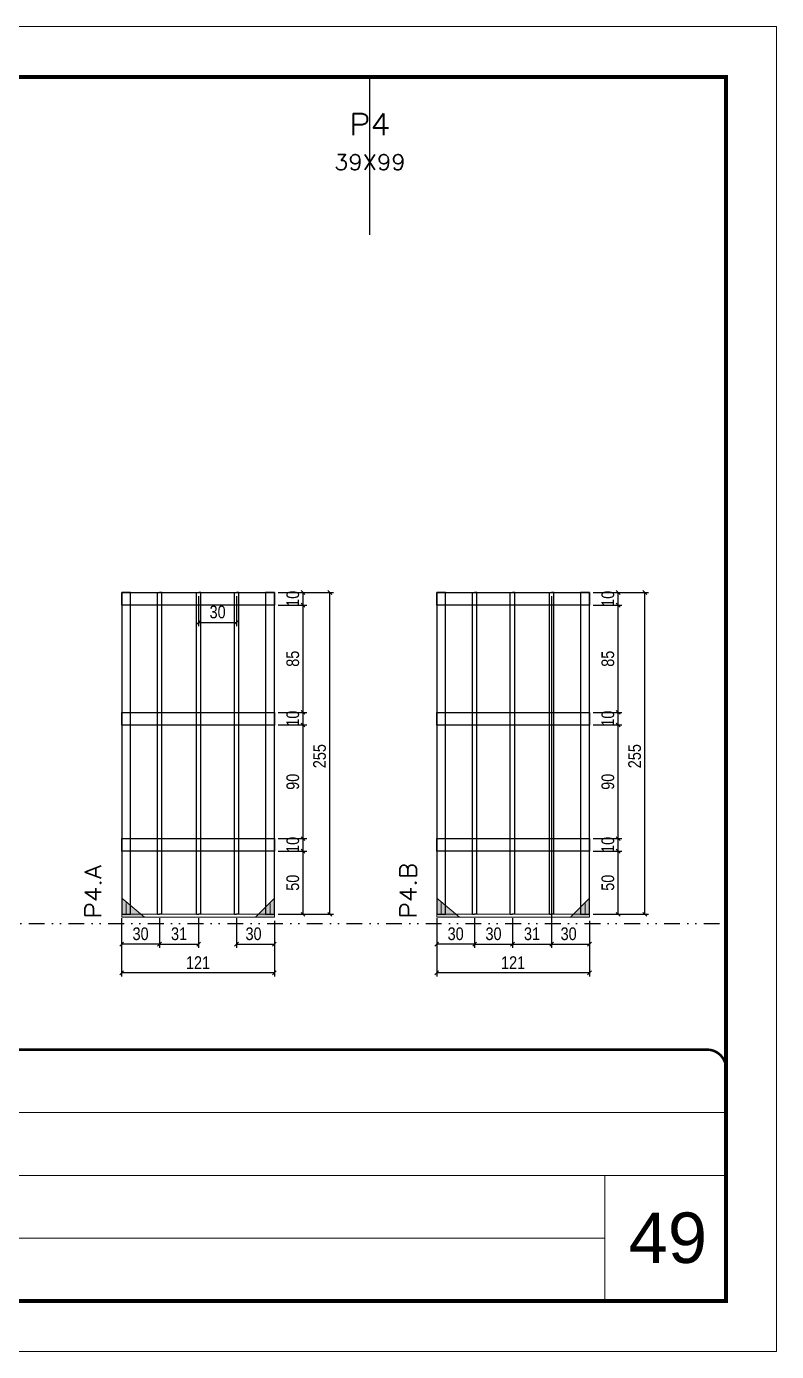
# Model space of a CAD drawing. Extents: x 14400 to 27878, y -21631 to 6985.
# Drawn here: x 15304 to 15898, y -7848 to -6798 of the extents above; entities that cross this region are included whole.
import ezdxf
from ezdxf.enums import TextEntityAlignment as Align

# ---------------------------------------------------------------- set-up
doc = ezdxf.new("R2010")
doc.units = 0
for name, pattern in [('CONTINUO', [0]), ('DASHED', [0.75, 0.5, -0.25]), ('DIVIDE2', [0.625, 0.25, -0.125, 0, -0.125, 0, -0.125]), ('HIDDEN', [0.375, 0.25, -0.125])]:
    doc.linetypes.add(name, pattern=pattern)
for name, color, linetype, lineweight in [('CARIMBO', 255, 'Continuous', 9), ('Folhas', 255, 'Continuous', 9), ('Madeira', 126, 'Continuous', 18), ('Sarr 2.2x7', 40, 'Continuous', 9), ('SARRAFO DE PRESSAO', 251, 'DASHED', 9), ('Texto Seção', 7, 'Continuous', 15)]:
    doc.layers.add(name, color=color, linetype=linetype, lineweight=lineweight)
for name, color, linetype in [('COTA', 241, 'Continuous'), ('Nível', 160, 'Continuous'), ('SARR_2.2x10', 60, 'Continuous'), ('SARR_3.5x7', 81, 'Continuous'), ('SARR_7x7', 40, 'Continuous'), ('Texto de Titulo', 7, 'Continuous'), ('Texto Qtd Sarr', 242, 'Continuous')]:
    doc.layers.add(name, color=color, linetype=linetype)
doc.styles.add('ARIAL', font='arial.ttf')
doc.styles.add('COTA TECNICA', font='techl___.ttf', dxfattribs={"height": 10})
doc.styles.add('REGUA-120', font='ROMANS.shx', dxfattribs={"height": 15})
doc.styles.add('ROMANS', font='romans.shx')
doc.dimstyles.new('PAINEL', dxfattribs={"dimtxt": 10, "dimasz": 3, "dimexe": 3, "dimexo": 3, "dimgap": 3, "dimtad": 1, "dimdec": 1, "dimzin": 12, "dimdsep": 46, "dimtxsty": 'COTA TECNICA', "dimblk1": 'OBLIQUE', "dimblk2": 'OBLIQUE', "dimsah": 1, "dimcen": 0.9, "dimclrd": 4, "dimclre": 4, "dimclrt": 240, "dimadec": 1, "dimazin": 3, "dimtfac": 1, "dimtdec": 1, "dimtmove": 0, "dimatfit": 3, "dimfxl": 1, "dimtolj": 1, "dimtzin": 12, "dimarcsym": 0})

# ---------------------------------------------------------------- blocks, each defined once
blk = doc.blocks.new('9999999999')
at = {"color": 30, "linetype": 'CONTINUO'}
for p, q in [((98564.6, 34379.6), (99584, 34379.6)), ((98564.6, 34329.8), (99488, 34329.8)), ((99584, 34329.8), (99488, 34329.8)), ((99488, 34329.8), (99488, 34230.2)), ((98564.6, 34280), (99488, 34280))]:
    blk.add_line(p, q, dxfattribs=at)
at = {"color": 30, "linetype": 'CONTINUO', "const_width": 2}
blk.add_lwpolyline([(99584, 34230.2), (99584, 34414.4, 0.414214), (99569, 34429.4), (98229, 34429.4, 0.414214), (98214, 34414.4), (98214, 34245.2, 0.414214), (98229, 34230.2), (99584, 34230.2)], format="xyb", dxfattribs=at)
at = {"layer": 'Folhas'}
blk.add_lwpolyline([(98139, 34190.2), (99624, 34190.2), (99624, 35240.2), (98139, 35240.2)], close=True, dxfattribs=at)
at = {"layer": 'Folhas', "color": 30, "const_width": 3}
blk.add_lwpolyline([(98214, 34230.2), (99584, 34230.2), (99584, 35200.2), (98214, 35200.2)], close=True, dxfattribs=at)
blk = doc.blocks.new('titulo1')
at = {"layer": 'Defpoints', "color": 252, "linetype": 'HIDDEN', "ltscale": 2}
blk.add_line((0, 0), (0, 125), dxfattribs=at)
at = {"layer": 'Defpoints', "style": 'ROMANS', "oblique": 15}
blk.add_attdef('FOLHA', text='', height=10, dxfattribs=at).set_placement((0, 15.6), align=Align.MIDDLE_CENTER)
at = {"layer": 'Texto Qtd Sarr', "color": 3, "style": 'ROMANS', "oblique": 15}
for tag, height, p in [('TITULO', 17, (0, 71.4)), ('SEÇÃO', 12, (0, 41.5))]:
    blk.add_attdef(tag, text='', height=height, dxfattribs=at).set_placement(p, align=Align.MIDDLE_CENTER)
blk = doc.blocks.new('_Oblique')
at = {"color": 0, "linetype": 'ByBlock', "lineweight": -2}
blk.add_line((-0.5, -0.5), (0.5, 0.5), dxfattribs=at)
blk = doc.blocks.new('*D3833')
at = {"layer": 'COTA', "color": 4, "lineweight": -2, "transparency": 16777216}
for p, q in [((15379.7, -7504.7), (15379.7, -7528.4)), ((15409.7, -7504.7), (15409.7, -7528.4)), ((15409.7, -7525.4), (15379.7, -7525.4))]:
    blk.add_line(p, q, dxfattribs=at)
at = {"layer": 'Defpoints', "color": 0, "transparency": 16777216}
for p in [(15379.7, -7501.7), (15409.7, -7501.7), (15379.7, -7525.4)]:
    blk.add_point(p, dxfattribs=at)
at = {"layer": 'COTA', "color": 4, "lineweight": -2, "transparency": 16777216, "xscale": 3, "yscale": 3, "zscale": 3, "rotation": 180}
blk.add_blockref('_Oblique', (15379.7, -7525.4), dxfattribs=at)
at = {"layer": 'COTA', "color": 4, "lineweight": -2, "transparency": 16777216, "xscale": 3, "yscale": 3, "zscale": 3}
blk.add_blockref('_Oblique', (15409.7, -7525.4), dxfattribs=at)
at = {"layer": 'COTA', "color": 240, "transparency": 16777216, "insert": (15394.7, -7517.2), "char_height": 10, "attachment_point": 5, "style": 'COTA TECNICA'}
blk.add_mtext('\\A1;30', dxfattribs=at)
blk = doc.blocks.new('*D3834')
at = {"layer": 'COTA', "color": 4, "lineweight": -2, "transparency": 16777216}
for p, q in [((15470.7, -7504.7), (15470.7, -7528.4)), ((15500.7, -7506.9), (15500.7, -7528.4)), ((15470.7, -7525.4), (15500.7, -7525.4))]:
    blk.add_line(p, q, dxfattribs=at)
at = {"layer": 'Defpoints', "color": 0, "transparency": 16777216}
for p in [(15470.7, -7501.7), (15500.7, -7503.9), (15500.7, -7525.4)]:
    blk.add_point(p, dxfattribs=at)
at = {"layer": 'COTA', "color": 4, "lineweight": -2, "transparency": 16777216, "xscale": 3, "yscale": 3, "zscale": 3, "rotation": 180}
blk.add_blockref('_Oblique', (15470.7, -7525.4), dxfattribs=at)
at = {"layer": 'COTA', "color": 4, "lineweight": -2, "transparency": 16777216, "xscale": 3, "yscale": 3, "zscale": 3}
blk.add_blockref('_Oblique', (15500.7, -7525.4), dxfattribs=at)
at = {"layer": 'COTA', "color": 240, "transparency": 16777216, "insert": (15484.2, -7517.2), "char_height": 10, "attachment_point": 5, "style": 'COTA TECNICA'}
blk.add_mtext('\\A1;30', dxfattribs=at)
blk = doc.blocks.new('*D3835')
at = {"layer": 'COTA', "color": 4, "lineweight": -2, "transparency": 16777216}
for p, q in [((15409.7, -7504.7), (15409.7, -7528.4)), ((15440.7, -7504.7), (15440.7, -7528.4)), ((15409.7, -7525.4), (15440.7, -7525.4))]:
    blk.add_line(p, q, dxfattribs=at)
at = {"layer": 'Defpoints', "color": 0, "transparency": 16777216}
for p in [(15409.7, -7501.7), (15440.7, -7501.7), (15440.7, -7525.4)]:
    blk.add_point(p, dxfattribs=at)
at = {"layer": 'COTA', "color": 4, "lineweight": -2, "transparency": 16777216, "xscale": 3, "yscale": 3, "zscale": 3, "rotation": 180}
blk.add_blockref('_Oblique', (15409.7, -7525.4), dxfattribs=at)
at = {"layer": 'COTA', "color": 4, "lineweight": -2, "transparency": 16777216, "xscale": 3, "yscale": 3, "zscale": 3}
blk.add_blockref('_Oblique', (15440.7, -7525.4), dxfattribs=at)
at = {"layer": 'COTA', "color": 240, "transparency": 16777216, "insert": (15425.2, -7517.2), "char_height": 10, "attachment_point": 5, "style": 'COTA TECNICA'}
blk.add_mtext('\\A1;31', dxfattribs=at)
blk = doc.blocks.new('*D3842')
at = {"layer": 'COTA', "color": 4, "lineweight": -2, "transparency": 16777216}
for p, q in [((15379.7, -7506.9), (15379.7, -7551.1)), ((15500.7, -7506.9), (15500.7, -7551.1)), ((15500.7, -7548.1), (15379.7, -7548.1))]:
    blk.add_line(p, q, dxfattribs=at)
at = {"layer": 'Defpoints', "color": 0, "transparency": 16777216}
for p in [(15379.7, -7503.9), (15500.7, -7503.9), (15379.7, -7548.1)]:
    blk.add_point(p, dxfattribs=at)
at = {"layer": 'COTA', "color": 4, "lineweight": -2, "transparency": 16777216, "xscale": 3, "yscale": 3, "zscale": 3, "rotation": 180}
blk.add_blockref('_Oblique', (15379.7, -7548.1), dxfattribs=at)
at = {"layer": 'COTA', "color": 4, "lineweight": -2, "transparency": 16777216, "xscale": 3, "yscale": 3, "zscale": 3}
blk.add_blockref('_Oblique', (15500.7, -7548.1), dxfattribs=at)
at = {"layer": 'COTA', "color": 240, "transparency": 16777216, "insert": (15440.2, -7540), "char_height": 10, "attachment_point": 5, "style": 'COTA TECNICA'}
blk.add_mtext('\\A1;121', dxfattribs=at)
blk = doc.blocks.new('*D3836')
at = {"layer": 'COTA', "color": 4, "lineweight": -2, "transparency": 16777216}
for p, q in [((15503.7, -7451.7), (15526.4, -7451.7)), ((15523.4, -7501.7), (15523.4, -7451.7)), ((15503.7, -7501.7), (15526.4, -7501.7))]:
    blk.add_line(p, q, dxfattribs=at)
at = {"layer": 'Defpoints', "color": 0, "transparency": 16777216}
for p in [(15500.7, -7451.7), (15523.4, -7451.7), (15500.7, -7501.7)]:
    blk.add_point(p, dxfattribs=at)
at = {"layer": 'COTA', "color": 4, "lineweight": -2, "transparency": 16777216, "xscale": 3, "yscale": 3, "zscale": 3}
for p, rotation in [((15523.4, -7451.7), 90), ((15523.4, -7501.7), 270)]:
    blk.add_blockref('_Oblique', p, dxfattribs=dict(at, rotation=rotation))
at = {"layer": 'COTA', "color": 240, "transparency": 16777216, "insert": (15515.3, -7476.7), "char_height": 10, "attachment_point": 5, "rotation": 90, "style": 'COTA TECNICA'}
blk.add_mtext('\\A1;50', dxfattribs=at)
blk = doc.blocks.new('*D3837')
at = {"layer": 'COTA', "color": 4, "lineweight": -2, "transparency": 16777216}
for p, q in [((15503.7, -7441.7), (15526.4, -7441.7)), ((15523.4, -7451.7), (15523.4, -7441.7)), ((15503.7, -7451.7), (15526.4, -7451.7))]:
    blk.add_line(p, q, dxfattribs=at)
at = {"layer": 'Defpoints', "color": 0, "transparency": 16777216}
for p in [(15500.7, -7441.7), (15523.4, -7441.7), (15500.7, -7451.7)]:
    blk.add_point(p, dxfattribs=at)
at = {"layer": 'COTA', "color": 4, "lineweight": -2, "transparency": 16777216, "xscale": 3, "yscale": 3, "zscale": 3}
for p, rotation in [((15523.4, -7441.7), 90), ((15523.4, -7451.7), 270)]:
    blk.add_blockref('_Oblique', p, dxfattribs=dict(at, rotation=rotation))
at = {"layer": 'COTA', "color": 240, "transparency": 16777216, "insert": (15515.3, -7446.7), "char_height": 10, "attachment_point": 5, "rotation": 90, "style": 'COTA TECNICA'}
blk.add_mtext('\\A1;10', dxfattribs=at)
blk = doc.blocks.new('*D3838')
at = {"layer": 'COTA', "color": 4, "lineweight": -2, "transparency": 16777216}
for p, q in [((15503.7, -7351.7), (15526.4, -7351.7)), ((15523.4, -7441.7), (15523.4, -7351.7)), ((15503.7, -7441.7), (15526.4, -7441.7))]:
    blk.add_line(p, q, dxfattribs=at)
at = {"layer": 'Defpoints', "color": 0, "transparency": 16777216}
for p in [(15500.7, -7351.7), (15523.4, -7351.7), (15500.7, -7441.7)]:
    blk.add_point(p, dxfattribs=at)
at = {"layer": 'COTA', "color": 4, "lineweight": -2, "transparency": 16777216, "xscale": 3, "yscale": 3, "zscale": 3}
for p, rotation in [((15523.4, -7351.7), 90), ((15523.4, -7441.7), 270)]:
    blk.add_blockref('_Oblique', p, dxfattribs=dict(at, rotation=rotation))
at = {"layer": 'COTA', "color": 240, "transparency": 16777216, "insert": (15515.3, -7396.7), "char_height": 10, "attachment_point": 5, "rotation": 90, "style": 'COTA TECNICA'}
blk.add_mtext('\\A1;90', dxfattribs=at)
blk = doc.blocks.new('*D3839')
at = {"layer": 'COTA', "color": 4, "lineweight": -2, "transparency": 16777216}
for p, q in [((15503.7, -7341.7), (15526.4, -7341.7)), ((15523.4, -7351.7), (15523.4, -7341.7)), ((15503.7, -7351.7), (15526.4, -7351.7))]:
    blk.add_line(p, q, dxfattribs=at)
at = {"layer": 'Defpoints', "color": 0, "transparency": 16777216}
for p in [(15500.7, -7341.7), (15523.4, -7341.7), (15500.7, -7351.7)]:
    blk.add_point(p, dxfattribs=at)
at = {"layer": 'COTA', "color": 4, "lineweight": -2, "transparency": 16777216, "xscale": 3, "yscale": 3, "zscale": 3}
for p, rotation in [((15523.4, -7341.7), 90), ((15523.4, -7351.7), 270)]:
    blk.add_blockref('_Oblique', p, dxfattribs=dict(at, rotation=rotation))
at = {"layer": 'COTA', "color": 240, "transparency": 16777216, "insert": (15515.3, -7346.7), "char_height": 10, "attachment_point": 5, "rotation": 90, "style": 'COTA TECNICA'}
blk.add_mtext('\\A1;10', dxfattribs=at)
blk = doc.blocks.new('*D3840')
at = {"layer": 'COTA', "color": 4, "lineweight": -2, "transparency": 16777216}
for p, q in [((15503.7, -7246.7), (15547.6, -7246.7)), ((15544.6, -7501.7), (15544.6, -7246.7)), ((15503.7, -7501.7), (15547.6, -7501.7))]:
    blk.add_line(p, q, dxfattribs=at)
at = {"layer": 'Defpoints', "color": 0, "transparency": 16777216}
for p in [(15500.7, -7246.7), (15544.6, -7246.7), (15500.7, -7501.7)]:
    blk.add_point(p, dxfattribs=at)
at = {"layer": 'COTA', "color": 4, "lineweight": -2, "transparency": 16777216, "xscale": 3, "yscale": 3, "zscale": 3}
for p, rotation in [((15544.6, -7246.7), 90), ((15544.6, -7501.7), 270)]:
    blk.add_blockref('_Oblique', p, dxfattribs=dict(at, rotation=rotation))
at = {"layer": 'COTA', "color": 240, "transparency": 16777216, "insert": (15536.5, -7376.4), "char_height": 10, "attachment_point": 5, "rotation": 90, "style": 'COTA TECNICA'}
blk.add_mtext('\\A1;255', dxfattribs=at)
blk = doc.blocks.new('*D3841')
at = {"layer": 'COTA', "color": 4, "lineweight": -2, "transparency": 16777216}
for p, q in [((15503.7, -7246.7), (15526.4, -7246.7)), ((15523.4, -7256.7), (15523.4, -7246.7)), ((15503.7, -7256.7), (15526.4, -7256.7))]:
    blk.add_line(p, q, dxfattribs=at)
at = {"layer": 'Defpoints', "color": 0, "transparency": 16777216}
for p in [(15500.7, -7246.7), (15523.4, -7246.7), (15500.7, -7256.7)]:
    blk.add_point(p, dxfattribs=at)
at = {"layer": 'COTA', "color": 4, "lineweight": -2, "transparency": 16777216, "xscale": 3, "yscale": 3, "zscale": 3}
for p, rotation in [((15523.4, -7246.7), 90), ((15523.4, -7256.7), 270)]:
    blk.add_blockref('_Oblique', p, dxfattribs=dict(at, rotation=rotation))
at = {"layer": 'COTA', "color": 240, "transparency": 16777216, "insert": (15515.3, -7251.7), "char_height": 10, "attachment_point": 5, "rotation": 90, "style": 'COTA TECNICA'}
blk.add_mtext('\\A1;10', dxfattribs=at)
blk = doc.blocks.new('*D3843')
at = {"layer": 'COTA', "color": 4, "lineweight": -2, "transparency": 16777216}
for p, q in [((15503.7, -7256.7), (15526.4, -7256.7)), ((15523.4, -7341.7), (15523.4, -7256.7)), ((15503.7, -7341.7), (15526.4, -7341.7))]:
    blk.add_line(p, q, dxfattribs=at)
at = {"layer": 'Defpoints', "color": 0, "transparency": 16777216}
for p in [(15500.7, -7256.7), (15523.4, -7256.7), (15500.7, -7341.7)]:
    blk.add_point(p, dxfattribs=at)
at = {"layer": 'COTA', "color": 4, "lineweight": -2, "transparency": 16777216, "xscale": 3, "yscale": 3, "zscale": 3}
for p, rotation in [((15523.4, -7256.7), 90), ((15523.4, -7341.7), 270)]:
    blk.add_blockref('_Oblique', p, dxfattribs=dict(at, rotation=rotation))
at = {"layer": 'COTA', "color": 240, "transparency": 16777216, "insert": (15515.3, -7299.2), "char_height": 10, "attachment_point": 5, "rotation": 90, "style": 'COTA TECNICA'}
blk.add_mtext('\\A1;85', dxfattribs=at)
blk = doc.blocks.new('*D3844')
at = {"layer": 'COTA', "color": 4, "lineweight": -2, "transparency": 16777216}
for p, q in [((15440.7, -7249.7), (15440.7, -7273.4)), ((15470.7, -7249.7), (15470.7, -7273.4)), ((15440.7, -7270.4), (15470.7, -7270.4))]:
    blk.add_line(p, q, dxfattribs=at)
at = {"layer": 'Defpoints', "color": 0, "transparency": 16777216}
for p in [(15440.7, -7246.7), (15470.7, -7246.7), (15470.7, -7270.4)]:
    blk.add_point(p, dxfattribs=at)
at = {"layer": 'COTA', "color": 4, "lineweight": -2, "transparency": 16777216, "xscale": 3, "yscale": 3, "zscale": 3, "rotation": 180}
blk.add_blockref('_Oblique', (15440.7, -7270.4), dxfattribs=at)
at = {"layer": 'COTA', "color": 4, "lineweight": -2, "transparency": 16777216, "xscale": 3, "yscale": 3, "zscale": 3}
blk.add_blockref('_Oblique', (15470.7, -7270.4), dxfattribs=at)
at = {"layer": 'COTA', "color": 240, "transparency": 16777216, "insert": (15455.7, -7262.2), "char_height": 10, "attachment_point": 5, "style": 'COTA TECNICA'}
blk.add_mtext('\\A1;30', dxfattribs=at)
blk = doc.blocks.new('*D3845')
at = {"layer": 'COTA', "color": 4, "lineweight": -2, "transparency": 16777216}
for p, q in [((15629.3, -7504.7), (15629.3, -7528.4)), ((15659.3, -7504.7), (15659.3, -7528.4)), ((15659.3, -7525.4), (15629.3, -7525.4))]:
    blk.add_line(p, q, dxfattribs=at)
at = {"layer": 'Defpoints', "color": 0, "transparency": 16777216}
for p in [(15629.3, -7501.7), (15659.3, -7501.7), (15629.3, -7525.4)]:
    blk.add_point(p, dxfattribs=at)
at = {"layer": 'COTA', "color": 4, "lineweight": -2, "transparency": 16777216, "xscale": 3, "yscale": 3, "zscale": 3, "rotation": 180}
blk.add_blockref('_Oblique', (15629.3, -7525.4), dxfattribs=at)
at = {"layer": 'COTA', "color": 4, "lineweight": -2, "transparency": 16777216, "xscale": 3, "yscale": 3, "zscale": 3}
blk.add_blockref('_Oblique', (15659.3, -7525.4), dxfattribs=at)
at = {"layer": 'COTA', "color": 240, "transparency": 16777216, "insert": (15644.3, -7517.2), "char_height": 10, "attachment_point": 5, "style": 'COTA TECNICA'}
blk.add_mtext('\\A1;30', dxfattribs=at)
blk = doc.blocks.new('*D3846')
at = {"layer": 'COTA', "color": 4, "lineweight": -2, "transparency": 16777216}
for p, q in [((15720.3, -7504.7), (15720.3, -7528.4)), ((15750.3, -7506.9), (15750.3, -7528.4)), ((15720.3, -7525.4), (15750.3, -7525.4))]:
    blk.add_line(p, q, dxfattribs=at)
at = {"layer": 'Defpoints', "color": 0, "transparency": 16777216}
for p in [(15720.3, -7501.7), (15750.3, -7503.9), (15750.3, -7525.4)]:
    blk.add_point(p, dxfattribs=at)
at = {"layer": 'COTA', "color": 4, "lineweight": -2, "transparency": 16777216, "xscale": 3, "yscale": 3, "zscale": 3, "rotation": 180}
blk.add_blockref('_Oblique', (15720.3, -7525.4), dxfattribs=at)
at = {"layer": 'COTA', "color": 4, "lineweight": -2, "transparency": 16777216, "xscale": 3, "yscale": 3, "zscale": 3}
blk.add_blockref('_Oblique', (15750.3, -7525.4), dxfattribs=at)
at = {"layer": 'COTA', "color": 240, "transparency": 16777216, "insert": (15733.8, -7517.2), "char_height": 10, "attachment_point": 5, "style": 'COTA TECNICA'}
blk.add_mtext('\\A1;30', dxfattribs=at)
blk = doc.blocks.new('*D3847')
at = {"layer": 'COTA', "color": 4, "lineweight": -2, "transparency": 16777216}
for p, q in [((15659.3, -7504.7), (15659.3, -7528.4)), ((15689.3, -7504.7), (15689.3, -7528.4)), ((15659.3, -7525.4), (15689.3, -7525.4))]:
    blk.add_line(p, q, dxfattribs=at)
at = {"layer": 'Defpoints', "color": 0, "transparency": 16777216}
for p in [(15659.3, -7501.7), (15689.3, -7501.7), (15689.3, -7525.4)]:
    blk.add_point(p, dxfattribs=at)
at = {"layer": 'COTA', "color": 4, "lineweight": -2, "transparency": 16777216, "xscale": 3, "yscale": 3, "zscale": 3, "rotation": 180}
blk.add_blockref('_Oblique', (15659.3, -7525.4), dxfattribs=at)
at = {"layer": 'COTA', "color": 4, "lineweight": -2, "transparency": 16777216, "xscale": 3, "yscale": 3, "zscale": 3}
blk.add_blockref('_Oblique', (15689.3, -7525.4), dxfattribs=at)
at = {"layer": 'COTA', "color": 240, "transparency": 16777216, "insert": (15674.3, -7517.2), "char_height": 10, "attachment_point": 5, "style": 'COTA TECNICA'}
blk.add_mtext('\\A1;30', dxfattribs=at)
blk = doc.blocks.new('*D3854')
at = {"layer": 'COTA', "color": 4, "lineweight": -2, "transparency": 16777216}
for p, q in [((15629.3, -7506.9), (15629.3, -7551.1)), ((15750.3, -7506.9), (15750.3, -7551.1)), ((15750.3, -7548.1), (15629.3, -7548.1))]:
    blk.add_line(p, q, dxfattribs=at)
at = {"layer": 'Defpoints', "color": 0, "transparency": 16777216}
for p in [(15629.3, -7503.9), (15750.3, -7503.9), (15629.3, -7548.1)]:
    blk.add_point(p, dxfattribs=at)
at = {"layer": 'COTA', "color": 4, "lineweight": -2, "transparency": 16777216, "xscale": 3, "yscale": 3, "zscale": 3, "rotation": 180}
blk.add_blockref('_Oblique', (15629.3, -7548.1), dxfattribs=at)
at = {"layer": 'COTA', "color": 4, "lineweight": -2, "transparency": 16777216, "xscale": 3, "yscale": 3, "zscale": 3}
blk.add_blockref('_Oblique', (15750.3, -7548.1), dxfattribs=at)
at = {"layer": 'COTA', "color": 240, "transparency": 16777216, "insert": (15689.8, -7540), "char_height": 10, "attachment_point": 5, "style": 'COTA TECNICA'}
blk.add_mtext('\\A1;121', dxfattribs=at)
blk = doc.blocks.new('*D3848')
at = {"layer": 'COTA', "color": 4, "lineweight": -2, "transparency": 16777216}
for p, q in [((15753.3, -7451.7), (15776, -7451.7)), ((15773, -7501.7), (15773, -7451.7)), ((15753.3, -7501.7), (15776, -7501.7))]:
    blk.add_line(p, q, dxfattribs=at)
at = {"layer": 'Defpoints', "color": 0, "transparency": 16777216}
for p in [(15750.3, -7451.7), (15773, -7451.7), (15750.3, -7501.7)]:
    blk.add_point(p, dxfattribs=at)
at = {"layer": 'COTA', "color": 4, "lineweight": -2, "transparency": 16777216, "xscale": 3, "yscale": 3, "zscale": 3}
for p, rotation in [((15773, -7451.7), 90), ((15773, -7501.7), 270)]:
    blk.add_blockref('_Oblique', p, dxfattribs=dict(at, rotation=rotation))
at = {"layer": 'COTA', "color": 240, "transparency": 16777216, "insert": (15764.9, -7476.7), "char_height": 10, "attachment_point": 5, "rotation": 90, "style": 'COTA TECNICA'}
blk.add_mtext('\\A1;50', dxfattribs=at)
blk = doc.blocks.new('*D3849')
at = {"layer": 'COTA', "color": 4, "lineweight": -2, "transparency": 16777216}
for p, q in [((15753.3, -7441.7), (15776, -7441.7)), ((15773, -7451.7), (15773, -7441.7)), ((15753.3, -7451.7), (15776, -7451.7))]:
    blk.add_line(p, q, dxfattribs=at)
at = {"layer": 'Defpoints', "color": 0, "transparency": 16777216}
for p in [(15750.3, -7441.7), (15773, -7441.7), (15750.3, -7451.7)]:
    blk.add_point(p, dxfattribs=at)
at = {"layer": 'COTA', "color": 4, "lineweight": -2, "transparency": 16777216, "xscale": 3, "yscale": 3, "zscale": 3}
for p, rotation in [((15773, -7441.7), 90), ((15773, -7451.7), 270)]:
    blk.add_blockref('_Oblique', p, dxfattribs=dict(at, rotation=rotation))
at = {"layer": 'COTA', "color": 240, "transparency": 16777216, "insert": (15764.9, -7446.7), "char_height": 10, "attachment_point": 5, "rotation": 90, "style": 'COTA TECNICA'}
blk.add_mtext('\\A1;10', dxfattribs=at)
blk = doc.blocks.new('*D3850')
at = {"layer": 'COTA', "color": 4, "lineweight": -2, "transparency": 16777216}
for p, q in [((15753.3, -7351.7), (15776, -7351.7)), ((15773, -7441.7), (15773, -7351.7)), ((15753.3, -7441.7), (15776, -7441.7))]:
    blk.add_line(p, q, dxfattribs=at)
at = {"layer": 'Defpoints', "color": 0, "transparency": 16777216}
for p in [(15750.3, -7351.7), (15773, -7351.7), (15750.3, -7441.7)]:
    blk.add_point(p, dxfattribs=at)
at = {"layer": 'COTA', "color": 4, "lineweight": -2, "transparency": 16777216, "xscale": 3, "yscale": 3, "zscale": 3}
for p, rotation in [((15773, -7351.7), 90), ((15773, -7441.7), 270)]:
    blk.add_blockref('_Oblique', p, dxfattribs=dict(at, rotation=rotation))
at = {"layer": 'COTA', "color": 240, "transparency": 16777216, "insert": (15764.9, -7396.7), "char_height": 10, "attachment_point": 5, "rotation": 90, "style": 'COTA TECNICA'}
blk.add_mtext('\\A1;90', dxfattribs=at)
blk = doc.blocks.new('*D3851')
at = {"layer": 'COTA', "color": 4, "lineweight": -2, "transparency": 16777216}
for p, q in [((15753.3, -7341.7), (15776, -7341.7)), ((15773, -7351.7), (15773, -7341.7)), ((15753.3, -7351.7), (15776, -7351.7))]:
    blk.add_line(p, q, dxfattribs=at)
at = {"layer": 'Defpoints', "color": 0, "transparency": 16777216}
for p in [(15750.3, -7341.7), (15773, -7341.7), (15750.3, -7351.7)]:
    blk.add_point(p, dxfattribs=at)
at = {"layer": 'COTA', "color": 4, "lineweight": -2, "transparency": 16777216, "xscale": 3, "yscale": 3, "zscale": 3}
for p, rotation in [((15773, -7341.7), 90), ((15773, -7351.7), 270)]:
    blk.add_blockref('_Oblique', p, dxfattribs=dict(at, rotation=rotation))
at = {"layer": 'COTA', "color": 240, "transparency": 16777216, "insert": (15764.9, -7346.7), "char_height": 10, "attachment_point": 5, "rotation": 90, "style": 'COTA TECNICA'}
blk.add_mtext('\\A1;10', dxfattribs=at)
blk = doc.blocks.new('*D3852')
at = {"layer": 'COTA', "color": 4, "lineweight": -2, "transparency": 16777216}
for p, q in [((15753.3, -7246.7), (15797.2, -7246.7)), ((15794.2, -7501.7), (15794.2, -7246.7)), ((15753.3, -7501.7), (15797.2, -7501.7))]:
    blk.add_line(p, q, dxfattribs=at)
at = {"layer": 'Defpoints', "color": 0, "transparency": 16777216}
for p in [(15750.3, -7246.7), (15794.2, -7246.7), (15750.3, -7501.7)]:
    blk.add_point(p, dxfattribs=at)
at = {"layer": 'COTA', "color": 4, "lineweight": -2, "transparency": 16777216, "xscale": 3, "yscale": 3, "zscale": 3}
for p, rotation in [((15794.2, -7246.7), 90), ((15794.2, -7501.7), 270)]:
    blk.add_blockref('_Oblique', p, dxfattribs=dict(at, rotation=rotation))
at = {"layer": 'COTA', "color": 240, "transparency": 16777216, "insert": (15786.1, -7376.4), "char_height": 10, "attachment_point": 5, "rotation": 90, "style": 'COTA TECNICA'}
blk.add_mtext('\\A1;255', dxfattribs=at)
blk = doc.blocks.new('*D3853')
at = {"layer": 'COTA', "color": 4, "lineweight": -2, "transparency": 16777216}
for p, q in [((15753.3, -7246.7), (15776, -7246.7)), ((15773, -7256.7), (15773, -7246.7)), ((15753.3, -7256.7), (15776, -7256.7))]:
    blk.add_line(p, q, dxfattribs=at)
at = {"layer": 'Defpoints', "color": 0, "transparency": 16777216}
for p in [(15750.3, -7246.7), (15773, -7246.7), (15750.3, -7256.7)]:
    blk.add_point(p, dxfattribs=at)
at = {"layer": 'COTA', "color": 4, "lineweight": -2, "transparency": 16777216, "xscale": 3, "yscale": 3, "zscale": 3}
for p, rotation in [((15773, -7246.7), 90), ((15773, -7256.7), 270)]:
    blk.add_blockref('_Oblique', p, dxfattribs=dict(at, rotation=rotation))
at = {"layer": 'COTA', "color": 240, "transparency": 16777216, "insert": (15764.9, -7251.7), "char_height": 10, "attachment_point": 5, "rotation": 90, "style": 'COTA TECNICA'}
blk.add_mtext('\\A1;10', dxfattribs=at)
blk = doc.blocks.new('*D3855')
at = {"layer": 'COTA', "color": 4, "lineweight": -2, "transparency": 16777216}
for p, q in [((15753.3, -7256.7), (15776, -7256.7)), ((15773, -7341.7), (15773, -7256.7)), ((15753.3, -7341.7), (15776, -7341.7))]:
    blk.add_line(p, q, dxfattribs=at)
at = {"layer": 'Defpoints', "color": 0, "transparency": 16777216}
for p in [(15750.3, -7256.7), (15773, -7256.7), (15750.3, -7341.7)]:
    blk.add_point(p, dxfattribs=at)
at = {"layer": 'COTA', "color": 4, "lineweight": -2, "transparency": 16777216, "xscale": 3, "yscale": 3, "zscale": 3}
for p, rotation in [((15773, -7256.7), 90), ((15773, -7341.7), 270)]:
    blk.add_blockref('_Oblique', p, dxfattribs=dict(at, rotation=rotation))
at = {"layer": 'COTA', "color": 240, "transparency": 16777216, "insert": (15764.9, -7299.2), "char_height": 10, "attachment_point": 5, "rotation": 90, "style": 'COTA TECNICA'}
blk.add_mtext('\\A1;85', dxfattribs=at)
blk = doc.blocks.new('*D4052')
at = {"layer": 'COTA', "color": 4, "lineweight": -2, "transparency": 16777216}
for p, q in [((15720.3, -7249.7), (15720.3, -7528.4)), ((15689.3, -7504.7), (15689.3, -7528.4)), ((15689.3, -7525.4), (15720.3, -7525.4))]:
    blk.add_line(p, q, dxfattribs=at)
at = {"layer": 'Defpoints', "color": 0, "transparency": 16777216}
for p in [(15720.3, -7246.7), (15689.3, -7501.7), (15720.3, -7525.4)]:
    blk.add_point(p, dxfattribs=at)
at = {"layer": 'COTA', "color": 4, "lineweight": -2, "transparency": 16777216, "xscale": 3, "yscale": 3, "zscale": 3, "rotation": 180}
blk.add_blockref('_Oblique', (15689.3, -7525.4), dxfattribs=at)
at = {"layer": 'COTA', "color": 4, "lineweight": -2, "transparency": 16777216, "xscale": 3, "yscale": 3, "zscale": 3}
blk.add_blockref('_Oblique', (15720.3, -7525.4), dxfattribs=at)
at = {"layer": 'COTA', "color": 240, "transparency": 16777216, "insert": (15704.8, -7517.2), "char_height": 10, "attachment_point": 5, "style": 'COTA TECNICA'}
blk.add_mtext('\\A1;31', dxfattribs=at)

msp = doc.modelspace()

# ---------------------------------------------------------------- hatches: boundary and pattern name
at = {"layer": 'Madeira'}
h = msp.add_hatch(color=252, dxfattribs=at)
h.dxf.hatch_style = 2
h.paths.add_polyline_path([(15379.72, -7488.89), (15379.72, -7503.89), (15397.72, -7503.89)])
h = msp.add_hatch(color=252, dxfattribs=at)
h.dxf.hatch_style = 2
h.paths.add_polyline_path([(15500.72, -7488.89), (15500.72, -7503.89), (15485.72, -7503.89)])
h = msp.add_hatch(color=252, dxfattribs=at)
h.dxf.hatch_style = 2
h.paths.add_polyline_path([(15629.32, -7488.89), (15629.32, -7503.89), (15647.32, -7503.89)])
h = msp.add_hatch(color=252, dxfattribs=at)
h.dxf.hatch_style = 2
h.paths.add_polyline_path([(15750.32, -7488.89), (15750.32, -7503.89), (15735.32, -7503.89)])

# ---------------------------------------------------------------- linework, layer by layer
at = {"layer": 'Madeira', "color": 1, "linetype": 'HIDDEN'}
for p, q in [((15383.22, -7492.39), (15383.22, -7501.69)), ((15383.22, -7492.39), (15383.22, -7501.69)), ((15386.72, -7495.89), (15386.72, -7501.69)), ((15497.22, -7492.39), (15497.22, -7501.69)), ((15497.22, -7492.39), (15497.22, -7501.69)), ((15632.82, -7492.39), (15632.82, -7501.69)), ((15632.82, -7492.39), (15632.82, -7501.69)), ((15636.32, -7495.89), (15636.32, -7501.69)), ((15746.82, -7492.39), (15746.82, -7501.69)), ((15746.82, -7492.39), (15746.82, -7501.69)), ((15389.55, -7501.69), (15379.72, -7501.69)), ((15389.55, -7501.69), (15379.72, -7501.69)), ((15395.52, -7501.69), (15379.72, -7501.69)), ((15487.92, -7501.69), (15500.72, -7501.69)), ((15490.89, -7501.69), (15500.72, -7501.69)), ((15490.89, -7501.69), (15500.72, -7501.69)), ((15639.16, -7501.69), (15629.32, -7501.69)), ((15639.16, -7501.69), (15629.32, -7501.69)), ((15645.12, -7501.69), (15629.32, -7501.69)), ((15737.52, -7501.69), (15750.32, -7501.69)), ((15740.49, -7501.69), (15750.32, -7501.69)), ((15740.49, -7501.69), (15750.32, -7501.69))]:
    msp.add_line(p, q, dxfattribs=at)
at = {"layer": 'Madeira'}
for p, q in [((15379.72, -7501.69), (15379.72, -7503.89)), ((15379.72, -7501.69), (15379.72, -7503.89)), ((15379.72, -7501.69), (15379.72, -7503.89)), ((15629.32, -7501.69), (15629.32, -7503.89)), ((15629.32, -7501.69), (15629.32, -7503.89)), ((15629.32, -7501.69), (15629.32, -7503.89))]:
    msp.add_line(p, q, dxfattribs=at)
at = {"layer": 'Madeira', "color": 0}
for points in [[(15379.72, -7488.89), (15379.72, -7503.89), (15397.72, -7503.89), (15379.72, -7488.89)], [(15500.72, -7488.89), (15500.72, -7503.89), (15485.72, -7503.89), (15500.72, -7488.89)], [(15629.32, -7488.89), (15629.32, -7503.89), (15647.32, -7503.89), (15629.32, -7488.89)], [(15750.32, -7488.89), (15750.32, -7503.89), (15735.32, -7503.89), (15750.32, -7488.89)]]:
    msp.add_lwpolyline(points, dxfattribs=at)
at = {"layer": 'Nível', "color": 4, "linetype": 'DIVIDE2', "ltscale": 50}
msp.add_line((14488.47, -7508.89), (15858.47, -7508.89), dxfattribs=at)
at = {"layer": 'Sarr 2.2x7'}
for points in [[(15500.72, -7501.69), (15379.72, -7501.69), (15379.72, -7503.89), (15500.72, -7503.89)], [(15750.32, -7501.69), (15629.32, -7501.69), (15629.32, -7503.89), (15750.32, -7503.89)]]:
    msp.add_lwpolyline(points, close=True, dxfattribs=at)
at = {"layer": 'SARR_2.2x10'}
for points in [[(15379.72, -7246.73), (15500.72, -7246.73), (15500.72, -7256.73), (15379.72, -7256.73)], [(15629.32, -7246.73), (15750.32, -7246.73), (15750.32, -7256.73), (15629.32, -7256.73)], [(15379.72, -7341.73), (15500.72, -7341.73), (15500.72, -7351.73), (15379.72, -7351.73)], [(15629.32, -7341.73), (15750.32, -7341.73), (15750.32, -7351.73), (15629.32, -7351.73)], [(15379.72, -7441.73), (15500.72, -7441.73), (15500.72, -7451.73), (15379.72, -7451.73)], [(15629.32, -7441.73), (15750.32, -7441.73), (15750.32, -7451.73), (15629.32, -7451.73)]]:
    msp.add_lwpolyline(points, close=True, dxfattribs=at)
at = {"layer": 'SARR_3.5x7'}
for p, q in [((15407.97, -7501.69), (15407.97, -7246.73)), ((15407.97, -7246.73), (15409.72, -7246.73)), ((15411.47, -7246.73), (15409.72, -7246.73)), ((15411.47, -7501.69), (15411.47, -7246.73)), ((15438.97, -7501.69), (15438.97, -7246.73)), ((15438.97, -7246.73), (15440.72, -7246.73)), ((15442.47, -7246.73), (15440.72, -7246.73)), ((15442.47, -7501.69), (15442.47, -7246.73)), ((15468.97, -7501.69), (15468.97, -7246.73)), ((15468.97, -7246.73), (15470.72, -7246.73)), ((15472.47, -7246.73), (15470.72, -7246.73)), ((15472.47, -7501.69), (15472.47, -7246.73)), ((15657.57, -7501.69), (15657.57, -7246.73)), ((15657.57, -7246.73), (15659.32, -7246.73)), ((15661.07, -7246.73), (15659.32, -7246.73)), ((15661.07, -7501.69), (15661.07, -7246.73)), ((15687.57, -7501.69), (15687.57, -7246.73)), ((15687.57, -7246.73), (15689.32, -7246.73)), ((15691.07, -7246.73), (15689.32, -7246.73)), ((15691.07, -7501.69), (15691.07, -7246.73)), ((15718.57, -7501.69), (15718.57, -7246.73)), ((15718.57, -7246.73), (15720.32, -7246.73)), ((15722.07, -7246.73), (15720.32, -7246.73)), ((15722.07, -7501.69), (15722.07, -7246.73)), ((15407.97, -7501.69), (15409.72, -7501.69)), ((15411.47, -7501.69), (15409.72, -7501.69)), ((15438.97, -7501.69), (15440.72, -7501.69)), ((15442.47, -7501.69), (15440.72, -7501.69)), ((15468.97, -7501.69), (15470.72, -7501.69)), ((15472.47, -7501.69), (15470.72, -7501.69)), ((15657.57, -7501.69), (15659.32, -7501.69)), ((15661.07, -7501.69), (15659.32, -7501.69)), ((15687.57, -7501.69), (15689.32, -7501.69)), ((15691.07, -7501.69), (15689.32, -7501.69)), ((15718.57, -7501.69), (15720.32, -7501.69)), ((15722.07, -7501.69), (15720.32, -7501.69))]:
    msp.add_line(p, q, dxfattribs=at)
at = {"layer": 'SARR_7x7'}
for points in [[(15379.72, -7501.69), (15386.72, -7501.69), (15386.72, -7246.73), (15379.72, -7246.73)], [(15493.72, -7501.69), (15500.72, -7501.69), (15500.72, -7246.73), (15493.72, -7246.73)], [(15629.32, -7501.69), (15636.32, -7501.69), (15636.32, -7246.73), (15629.32, -7246.73)], [(15743.32, -7501.69), (15750.32, -7501.69), (15750.32, -7246.73), (15743.32, -7246.73)]]:
    msp.add_lwpolyline(points, close=True, dxfattribs=at)

# ---------------------------------------------------------------- block references
at = {"layer": 'SARRAFO DE PRESSAO', "color": 6, "linetype": 'ByBlock'}
msp.add_blockref('9999999999', (-83725.51, -42038.38), dxfattribs=at)
at = {"layer": 'Texto Seção'}
ref = msp.add_blockref('titulo1', (15576.3, -6963.17), dxfattribs=at)
ref.add_attrib('TITULO', 'P4', dxfattribs={"layer": 'Texto de Titulo', "color": 7, "height": 17, "style": 'ROMANS', "width": 1.1}).set_placement((15576.3, -6875.67), align=Align.MIDDLE_CENTER)
ref.add_attrib('SEÇÃO', '39X99', dxfattribs={"layer": 'Texto de Titulo', "color": 7, "height": 12, "style": 'ROMANS', "width": 1.1}).set_placement((15576.3, -6905.67), align=Align.MIDDLE_CENTER)

# ---------------------------------------------------------------- texts
at = {"layer": 'CARIMBO', "style": 'ARIAL'}
msp.add_text('49', height=40, dxfattribs=at).set_placement((15781.33, -7778.03))
at = {"layer": 'Texto Seção', "style": 'REGUA-120', "width": 1.1}
for s, p in [('P4.A', (15363.58, -7505)), ('P4.B', (15613.18, -7505))]:
    msp.add_text(s, height=13, rotation=90, dxfattribs=at).set_placement(p)

# ---------------------------------------------------------------- dimensions: what is measured, and where the dimension line sits
at = {"layer": 'COTA'}
for base, p1, p2, picture, middle in [((15523.42, -7246.69), (15500.72, -7256.69), (15500.72, -7246.69), '*D3841', (15523.42, -7251.69)), ((15773.02, -7246.69), (15750.32, -7256.69), (15750.32, -7246.69), '*D3853', (15773.02, -7251.69)), ((15544.64, -7246.72), (15500.72, -7501.73), (15500.72, -7246.72), '*D3840', (15544.64, -7376.42)), ((15794.24, -7246.72), (15750.32, -7501.73), (15750.32, -7246.72), '*D3852', (15794.24, -7376.42)), ((15523.42, -7341.69), (15500.72, -7351.69), (15500.72, -7341.69), '*D3839', (15523.42, -7346.69)), ((15773.02, -7341.69), (15750.32, -7351.69), (15750.32, -7341.69), '*D3851', (15773.02, -7346.69)), ((15523.42, -7441.69), (15500.72, -7451.69), (15500.72, -7441.69), '*D3837', (15523.42, -7446.69)), ((15773.02, -7441.69), (15750.32, -7451.69), (15750.32, -7441.69), '*D3849', (15773.02, -7446.69))]:
    dim = msp.add_linear_dim(base=base, p1=p1, p2=p2, angle=90, dimstyle='PAINEL', override={"dimtmove": 1}, dxfattribs=at)
    dim.commit()
    dim.dimension.update_dxf_attribs({"geometry": picture, "text_midpoint": middle, "dimtype": 160})
for base, p1, p2, picture, middle in [((15470.72, -7270.43), (15440.72, -7246.73), (15470.72, -7246.73), '*D3844', (15455.72, -7262.21)), ((15720.32, -7525.39), (15689.32, -7501.69), (15720.32, -7246.73), '*D4052', (15704.82, -7517.17)), ((15379.72, -7548.07), (15500.72, -7503.89), (15379.72, -7503.89), '*D3842', (15440.22, -7540.01)), ((15629.32, -7548.07), (15750.32, -7503.89), (15629.32, -7503.89), '*D3854', (15689.82, -7540.01))]:
    dim = msp.add_linear_dim(base=base, p1=p1, p2=p2, dimstyle='PAINEL', dxfattribs=at)
    dim.commit()
    dim.dimension.update_dxf_attribs({"geometry": picture, "text_midpoint": middle})
for base, p1, p2, picture, middle in [((15523.42, -7256.73), (15500.72, -7341.69), (15500.72, -7256.73), '*D3843', (15515.29, -7299.21)), ((15773.02, -7256.73), (15750.32, -7341.69), (15750.32, -7256.73), '*D3855', (15764.89, -7299.21))]:
    dim = msp.add_linear_dim(base=base, p1=p1, p2=p2, angle=90, dimstyle='PAINEL', dxfattribs=at)
    dim.commit()
    dim.dimension.update_dxf_attribs({"geometry": picture, "text_midpoint": middle})
for base, p1, p2, angle, picture, middle in [((15523.42, -7351.69), (15500.72, -7441.69), (15500.72, -7351.69), 90, '*D3838', (15515.29, -7396.69)), ((15773.02, -7351.69), (15750.32, -7441.69), (15750.32, -7351.69), 90, '*D3850', (15764.89, -7396.69)), ((15523.42, -7451.69), (15500.72, -7501.69), (15500.72, -7451.69), 90, '*D3836', (15515.31, -7476.69)), ((15773.02, -7451.69), (15750.32, -7501.69), (15750.32, -7451.69), 90, '*D3848', (15764.91, -7476.69)), ((15379.72, -7525.39), (15409.72, -7501.69), (15379.72, -7501.69), 180, '*D3833', (15394.72, -7517.17)), ((15629.32, -7525.39), (15659.32, -7501.69), (15629.32, -7501.69), 180, '*D3845', (15644.32, -7517.17))]:
    dim = msp.add_linear_dim(base=base, p1=p1, p2=p2, angle=angle, dimstyle='PAINEL', override={"dimtmove": 1}, dxfattribs=at)
    dim.commit()
    dim.dimension.update_dxf_attribs({"geometry": picture, "text_midpoint": middle})
for base, p1, p2, picture, middle in [((15440.72, -7525.39), (15409.72, -7501.69), (15440.72, -7501.69), '*D3835', (15425.22, -7517.17)), ((15689.32, -7525.39), (15659.32, -7501.69), (15689.32, -7501.69), '*D3847', (15674.32, -7517.17))]:
    dim = msp.add_linear_dim(base=base, p1=p1, p2=p2, dimstyle='PAINEL', override={"dimtmove": 1}, dxfattribs=at)
    dim.commit()
    dim.dimension.update_dxf_attribs({"geometry": picture, "text_midpoint": middle})
for base, p1, p2, picture, middle in [((15500.72, -7525.39), (15470.72, -7501.69), (15500.72, -7503.89), '*D3834', (15484.22, -7525.39)), ((15750.32, -7525.39), (15720.32, -7501.69), (15750.32, -7503.89), '*D3846', (15733.82, -7525.39))]:
    dim = msp.add_linear_dim(base=base, p1=p1, p2=p2, dimstyle='PAINEL', override={"dimtmove": 1}, dxfattribs=at)
    dim.commit()
    dim.dimension.update_dxf_attribs({"geometry": picture, "text_midpoint": middle, "dimtype": 160})

doc.saveas('drawing.dxf')
